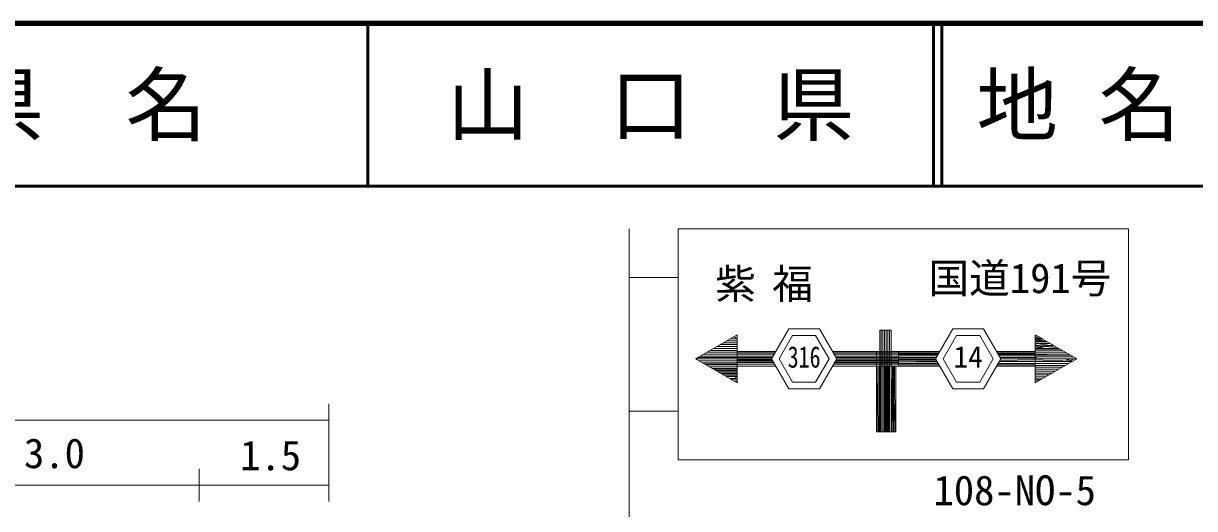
# Model space of a CAD drawing. Units: millimetres, scale not verified. Extents: x 40000 to 680000, y 20000 to 380000.
# Drawn here: x 311862 to 383770, y 350183 to 380000 of the extents above; entities that cross this region are included whole.
import ezdxf
from ezdxf.enums import TextEntityAlignment as Align

# ---------------------------------------------------------------- set-up
doc = ezdxf.new("R2010")
doc.units = ezdxf.units.MM
doc.header["$LTSCALE"] = 1000
for name, color, linetype, lineweight in [('M-STR-HTXT', 7, 'Continuous', 13), ('M-STR-STRC', 7, 'Continuous', 13), ('M-TTL', 7, 'Continuous', 13), ('M-TTL-LINE', 7, 'Continuous', 50)]:
    doc.layers.add(name, color=color, linetype=linetype, lineweight=lineweight)
doc.layers.add('M-TTL-TXT', color=7, linetype='Continuous')
doc.styles.add('ＭＳ ゴシック', font='')
doc.styles.get('ＭＳ ゴシック').set_extended_font_data('MS Gothic')

msp = doc.modelspace()

# ---------------------------------------------------------------- linework, layer by layer
at = {"layer": 'M-STR-HTXT'}
for p, q in [((330613, 350620), (330613, 356620)), ((330563, 355620), (276872, 355620)), ((322648, 352620), (322648, 350620)), ((330563, 351620), (276872, 351620))]:
    msp.add_line(p, q, dxfattribs=at)
at = {"layer": 'M-STR-STRC'}
for p, q in [((349055, 367376), (349055, 348941)), ((352055, 367376), (352055, 353176)), ((352055, 367376), (379706, 367376)), ((379706, 367376), (379706, 353176)), ((349055, 364376), (352055, 364376)), ((358856, 361226), (357794, 359386)), ((358856, 361226), (360734, 361226)), ((360734, 361226), (361796, 359386)), ((364435, 361157), (365150, 361157)), ((364435, 361157), (364435, 354905)), ((364535, 361157), (364535, 354905)), ((364635, 361157), (364635, 354905)), ((364735, 361157), (364735, 354905)), ((364835, 361157), (364835, 354905)), ((364935, 361157), (364935, 354905)), ((365035, 361157), (365035, 354905)), ((365150, 354905), (365150, 361157)), ((368930, 361226), (367868, 359386)), ((368930, 361226), (370807, 361226)), ((370807, 361226), (371870, 359386)), ((353135, 359386), (355690, 360861)), ((355690, 360258), (354646, 360258)), ((355690, 360374), (354846, 360374)), ((355690, 360490), (355047, 360490)), ((355690, 360610), (355255, 360610)), ((355495, 360749), (355673, 360646)), ((355690, 357911), (355690, 360861)), ((359087, 360826), (358256, 359386)), ((359087, 360826), (360503, 360826)), ((360503, 360826), (361334, 359386)), ((369161, 360826), (368330, 359386)), ((369161, 360826), (370576, 360826)), ((370576, 360826), (371408, 359386)), ((373980, 360861), (373980, 357911)), ((376535, 359386), (373980, 360861)), ((373980, 360750), (374474, 360482)), ((373980, 360640), (374363, 360640)), ((373980, 360595), (374257, 360428)), ((373980, 360482), (374638, 360482)), ((373980, 360440), (374768, 360407)), ((373980, 360336), (374890, 360336)), ((374040, 360336), (374906, 360215)), ((374055, 360640), (374335, 360482)), ((374101, 360792), (374443, 360594)), ((353427, 359555), (355653, 359555)), ((355690, 359680), (353644, 359680)), ((355690, 359787), (353829, 359787)), ((355690, 359907), (354037, 359907)), ((355690, 360027), (354245, 360027)), ((355690, 360151), (354460, 360151)), ((355690, 359836), (358054, 359836)), ((355690, 359757), (358008, 359757)), ((355690, 359677), (357962, 359677)), ((355690, 359550), (357889, 359550)), ((361536, 359836), (365585, 359836)), ((361582, 359757), (368082, 359757)), ((361628, 359677), (365585, 359677)), ((361701, 359550), (365585, 359550)), ((364235, 359836), (364235, 354905)), ((365585, 358936), (365585, 359836)), ((368128, 359836), (365585, 359836)), ((368055, 359711), (365585, 359711)), ((365585, 359648), (368019, 359648)), ((367942, 359569), (365585, 359569)), ((373980, 359836), (371610, 359836)), ((371656, 359757), (374169, 359757)), ((373980, 359711), (371682, 359711)), ((371718, 359648), (374714, 359648)), ((371768, 359580), (373989, 359580)), ((373980, 360254), (374304, 360177)), ((373980, 360177), (375165, 360177)), ((373980, 360114), (374382, 360095)), ((373980, 360027), (375425, 360027)), ((373980, 359974), (375492, 359989)), ((373980, 359886), (375670, 359886)), ((373980, 359757), (375893, 359757)), ((373980, 359629), (376115, 359629)), ((373980, 359586), (376159, 359604)), ((374040, 360177), (375323, 360086)), ((374086, 360027), (375045, 360247)), ((353135, 359386), (357794, 359386)), ((353135, 359386), (355690, 357911)), ((353292, 359477), (357846, 359477)), ((355690, 359272), (353332, 359272)), ((355690, 359144), (353555, 359144)), ((353702, 359059), (355660, 359059)), ((355690, 359015), (353778, 359015)), ((355690, 358887), (354001, 358887)), ((355690, 359338), (357819, 359343)), ((355690, 359291), (357849, 359291)), ((355690, 359204), (357900, 359204)), ((355690, 359151), (357923, 359163)), ((355690, 359062), (357982, 359062)), ((355690, 358936), (358054, 358936)), ((358856, 357546), (357794, 359386)), ((358256, 359386), (359087, 357946)), ((361334, 359386), (360503, 357946)), ((360734, 357546), (361796, 359386)), ((361536, 358936), (365585, 358936)), ((361608, 359062), (365585, 359062)), ((361650, 359134), (365593, 359134)), ((361679, 359183), (367966, 359217)), ((361690, 359204), (365585, 359204)), ((361741, 359291), (365585, 359291)), ((361744, 359477), (367920, 359477)), ((361776, 359352), (367879, 359367)), ((361796, 359386), (365585, 359386)), ((364291, 358936), (364235, 356481)), ((364317, 354905), (364290, 358873)), ((364385, 358936), (364385, 354905)), ((364462, 358936), (364462, 354905)), ((364535, 354905), (364535, 358936)), ((364643, 354905), (364643, 358936)), ((364766, 354905), (364766, 358936)), ((364881, 354905), (364881, 358936)), ((364943, 358936), (365027, 356466)), ((364950, 354905), (364974, 358936)), ((365027, 354905), (365027, 358936)), ((365223, 358936), (365325, 355597)), ((365235, 358936), (365235, 354905)), ((365285, 358936), (365285, 354905)), ((365371, 354905), (365347, 358936)), ((365409, 359203), (367970, 359209)), ((365435, 358936), (365435, 354905)), ((365440, 359203), (367953, 359238)), ((365486, 359203), (365549, 359062)), ((367868, 359386), (365585, 359386)), ((368035, 359096), (365585, 359096)), ((365585, 359012), (368081, 359016)), ((368128, 358936), (365585, 358936)), ((365614, 359297), (367919, 359297)), ((368930, 357546), (367868, 359386)), ((368330, 359386), (369161, 357946)), ((371408, 359386), (370576, 357946)), ((370807, 357546), (371870, 359386)), ((373980, 358936), (371610, 358936)), ((371660, 359023), (373980, 359027)), ((373980, 359096), (371702, 359096)), ((371772, 359217), (373916, 359222)), ((371815, 359292), (373980, 359322)), ((371817, 359477), (374071, 359477)), ((371864, 359376), (376244, 359386)), ((376535, 359386), (371870, 359386)), ((373869, 359321), (376287, 359243)), ((373980, 359500), (376338, 359500)), ((376535, 359386), (373980, 357911)), ((373980, 359093), (376027, 359093)), ((373980, 358986), (375841, 358986)), ((373980, 358866), (375634, 358866)), ((376244, 359218), (374018, 359218)), ((375897, 359321), (376098, 359321)), ((376056, 359251), (376368, 359386)), ((354149, 358801), (355645, 358801)), ((355690, 358745), (354246, 358745)), ((354384, 358665), (355669, 358665)), ((355690, 358595), (354506, 358595)), ((354673, 358499), (355692, 358499)), ((355690, 358437), (354780, 358437)), ((354955, 358336), (355661, 358336)), ((355690, 358291), (355033, 358291)), ((355231, 358176), (355614, 358176)), ((355690, 358132), (355307, 358132)), ((355521, 358291), (355622, 358232)), ((365170, 354905), (365227, 358794)), ((373980, 358746), (375426, 358746)), ((373980, 358621), (375210, 358621)), ((373980, 358514), (375025, 358514)), ((373980, 358398), (374824, 358398)), ((373980, 358283), (374624, 358283)), ((373980, 358163), (374416, 358163)), ((373980, 358111), (374210, 358163)), ((374057, 358128), (374251, 358068)), ((355498, 358022), (355645, 358022)), ((360734, 357546), (358856, 357546)), ((359087, 357946), (360503, 357946)), ((370807, 357546), (368930, 357546)), ((369161, 357946), (370576, 357946)), ((373980, 358018), (374229, 358075)), ((349055, 356176), (352055, 356176)), ((364235, 354905), (365435, 354905)), ((352055, 353176), (379706, 353176))]:
    msp.add_line(p, q, dxfattribs=at)
at = {"layer": 'M-TTL', "color": 2, "lineweight": 140}
msp.add_line((680000, 380000), (40000, 380000), dxfattribs=at)
at = {"layer": 'M-TTL-LINE'}
for p, q in [((333000, 380000), (333000, 370000)), ((367750, 380000), (367750, 370000)), ((368250, 380000), (368250, 370000)), ((40000, 370000), (680000, 370000))]:
    msp.add_line(p, q, dxfattribs=at)

# ---------------------------------------------------------------- texts
at = {"layer": 'M-STR-HTXT', "style": 'ＭＳ ゴシック'}
for s, p in [('3.0', (311898, 352120)), ('1.5', (325169, 351990))]:
    msp.add_text(s, height=1833, dxfattribs=at).set_placement(p, align=Align.BOTTOM_LEFT)
at = {"layer": 'M-STR-STRC', "style": 'ＭＳ ゴシック'}
for s, height, p in [('国道191号', 1833, (367425, 362876)), ('14', 1320, (368969, 358448)), ('108-NO-5', 1833, (367740, 349843))]:
    msp.add_text(s, height=height, dxfattribs=at).set_placement(p, align=Align.BOTTOM_LEFT)
at = {"layer": 'M-STR-STRC', "style": 'ＭＳ ゴシック', "width": 0.75}
msp.add_text('316', height=1320, dxfattribs=at).set_placement((358785, 358448), align=Align.BOTTOM_LEFT)
at = {"layer": 'M-STR-STRC', "insert": (354335, 362876), "char_height": 1833, "attachment_point": 7, "style": 'ＭＳ ゴシック'}
msp.add_mtext('\\T1.4;紫福', dxfattribs=at)
at = {"layer": 'M-TTL-TXT', "style": 'ＭＳ ゴシック'}
for s, p in [('県\u3000名', (315625, 375000)), ('山\u3000口\u3000県', (350375, 375000))]:
    msp.add_text(s, height=3666, dxfattribs=at).set_placement(p, align=Align.MIDDLE_CENTER)
msp.add_text('地 名', height=3666, dxfattribs=at).set_placement((370380, 375000), align=Align.MIDDLE_LEFT)

doc.saveas('drawing.dxf')
